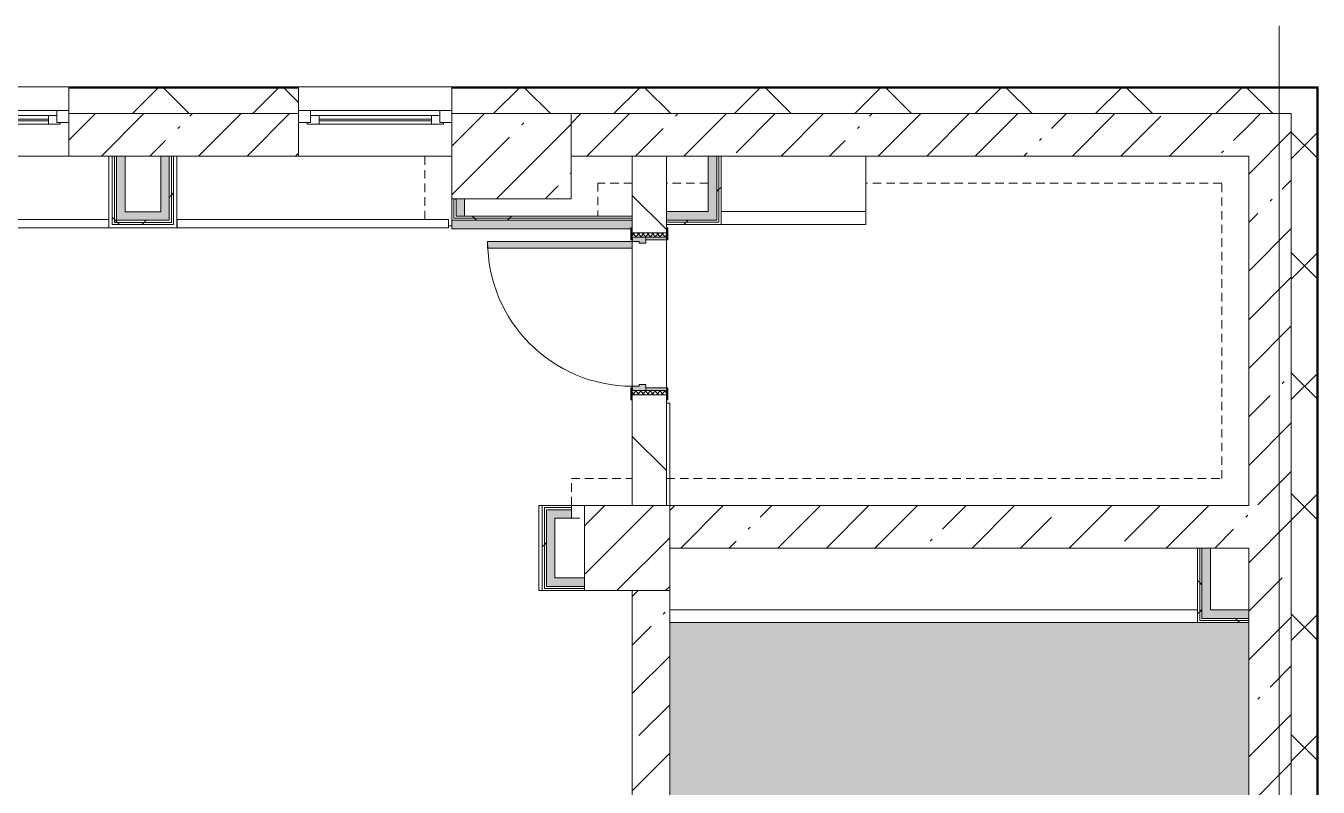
# Model space of a CAD drawing. Header units: millimetres. Extents: x 39815 to 261742, y -8553 to 29000.
# Drawn here: x 252380 to 259970, y 17447 to 21915 of the extents above; entities that cross this region are included whole.
import ezdxf

# ---------------------------------------------------------------- set-up
doc = ezdxf.new("R2010")
doc.units = ezdxf.units.MM
doc.linetypes.add('200_ШТРИХ__ш1_п0_6_', pattern=[80, 50, -30])
for name, color, linetype, lineweight in [('A-DETL-MBND', 7, '200_ШТРИХ__ш1_п0_6_', 9), ('A-GLAZ-2', 7, 'Continuous', 5), ('A-WALL-2', 7, 'Continuous', 9), ('A-WALL-4', 7, 'Continuous', 5), ('I-WALL-3', 7, 'Continuous', 5), ('S-COLS', 7, 'Continuous', 5), ('S-STRS-MBND', 7, 'Continuous', 5), ('Оси', 7, 'Continuous', 9)]:
    doc.layers.add(name, color=color, linetype=linetype, lineweight=lineweight)
for name, color, linetype, lineweight, true_color in [('A-DOOR-2', 7, 'Continuous', 5, 0xaaaaaa), ('A-DOOR-3', 7, 'Continuous', 5, 0xe2e2e2), ('A-DOOR-FRAM-2', 7, 'Continuous', 5, 0xe2e2e2), ('A-DOOR-FRAM-3', 7, 'Continuous', 5, 0xaaaaaa), ('A-FLOR-1', 7, 'Continuous', 5, 0xaaaaaa), ('I-WALL-1', 7, 'Continuous', 5, 0xe7e7e7), ('I-WALL-2', 7, 'Continuous', 9, 0xe7e7e7)]:
    doc.layers.add(name, color=color, linetype=linetype, lineweight=lineweight, true_color=true_color)
doc.layers.add('S-STRS-1', color=7, linetype='Continuous', lineweight=5, true_color=0xd7cdc4, transparency=1)
pattern_1 = [(45, (134731.94, 0), (-285.1231, 285.1231), []), (45, (135017.06, 0), (-285.1231, 285.1231), [504.031, -100.806, 16.764, -84.042])]
pattern_2 = [(45, (134731.94, 0), (-353.5534, 353.5534), []), (135, (134731.94, 0), (-353.5534, -353.5534), [])]
pattern_3 = [(45, (134731.94, 0), (-530.33, 530.33), []), (135, (134731.94, 0), (-530.33, -530.33), [])]

# ---------------------------------------------------------------- blocks, each defined once
blk = doc.blocks.new('120_Окно_СКБ_1Ст - 120_Окно_СКБ_1Ст 900х2500_h_ с форточкой-V170-Общий план 2 этажа с размещением фрагментов 2_8-2_11')
at = {"layer": 'A-GLAZ-2'}
for p, q in [((-450, -127), (-450, -57)), ((-450, -57), (-380, -57)), ((450, -57), (-450, -57)), ((-380, -57), (-380, -127)), ((380, -127), (380, -57)), ((380, -57), (450, -57)), ((450, -57), (450, -127)), ((-380, -127), (-450, -127)), ((-450, -127), (-400, -127)), ((-380, -127), (-400, -127)), ((-400, -127), (-400, -137)), ((-400, -137), (400, -137)), ((400, -137), (-400, -137)), ((380, -87), (-380, -87)), ((-380, -87), (-380, -127)), ((-330, -137), (-330, -87)), ((-330, -107), (330, -107)), ((330, -117), (-330, -117)), ((330, -137), (330, -87)), ((380, -127), (380, -87)), ((450, -127), (380, -127)), ((400, -127), (380, -127)), ((400, -127), (449.8, -127)), ((400, -137), (400, -127))]:
    blk.add_line(p, q, dxfattribs=at)
blk = doc.blocks.new('110_Дверь_СКБ_1Ст_Внутренняя1 - Д-8 950x2100h_охрана-V186-Общий план 2 этажа с размещением фрагментов 2_8-2_11')
at = {"layer": 'A-DOOR-2'}
h = blk.add_hatch(dxfattribs=at)
h.set_pattern_fill('FP_17', color=256, style=0, pattern_type=2)
h.set_pattern_definition([(135, (1826.41, 164.685), (-14.14214, -14.14214), []), (225, (1826.41, 164.685), (14.14214, -14.14214), [])])
h.paths.add_polyline_path([(462.5, -100), (487.5, -100), (487.5, 100), (462.5, 100)])
at = {"layer": 'A-DOOR-3'}
h = blk.add_hatch(color=256, dxfattribs=at)
h.paths.add_polyline_path([(-437.5, 100), (-437.5, 20), (-402.5, 20), (-402.5, 60), (-412.5, 60), (-412.5, 100)])
h.paths.add_polyline_path([(427.5, 60), (427.5, 20), (462.5, 20), (462.5, 100), (437.5, 100), (437.5, 60)])
at = {"layer": 'A-DOOR-FRAM-2'}
for points in [[(397.5, 100), (437.5, 100), (437.5, 950), (397.5, 949.2)], [(-492.5, 100), (-422.5, 100), (-422.5, 108), (-492.5, 108)], [(447.5, 100), (517.5, 100), (517.5, 108), (447.5, 108)], [(-437.5, -100), (-422.5, -100), (-422.5, 20), (-437.5, 20)], [(447.5, -100), (462.5, -100), (462.5, 20), (447.5, 20)], [(-492.5, -108), (-422.5, -108), (-422.5, -100), (-492.5, -100)], [(447.5, -108), (517.5, -108), (517.5, -100), (447.5, -100)]]:
    blk.add_hatch(color=256, dxfattribs=at).paths.add_polyline_path(points)
at = {"layer": 'A-DOOR-FRAM-3'}
h = blk.add_hatch(dxfattribs=at)
h.set_pattern_fill('FP_18', color=256, style=0, pattern_type=2)
h.set_pattern_definition([(45, (-296.384, 164.685), (-14.1421, 14.1421), []), (135, (-296.384, 164.685), (-14.1421, -14.1421), [])])
h.paths.add_polyline_path([(-462.5, -100), (-437.5, -100), (-437.5, 100), (-462.5, 100)])
at = {"layer": 'A-DOOR-2'}
for p, q in [((437.5, 950), (397.5, 950)), ((397.5, 950), (397.5, 100)), ((437.5, 100), (437.5, 950)), ((397.5, 100), (437.5, 100))]:
    blk.add_line(p, q, dxfattribs=at)
blk.add_arc((437.5, 100), 850, 90, 180, dxfattribs=at)
at = {"layer": 'A-DOOR-FRAM-3'}
for p, q in [((-422.5, 108), (-492.5, 108)), ((-492.5, 108), (-492.5, 100)), ((-492.5, 100), (-422.5, 100)), ((-437.5, 100), (-462.5, 100)), ((-462.5, 100), (-462.5, -100)), ((-412.5, 100), (-437.5, 100)), ((-437.5, 100), (-437.5, 20)), ((-437.5, -100), (-437.5, 100)), ((-422.5, 100), (-437.5, 100)), ((-437.5, 100), (-437.5, 99)), ((-437.5, 99), (-422.5, 99)), ((-422.5, 100), (-422.5, 108)), ((-422.5, 99), (-422.5, 100)), ((-412.5, 60), (-412.5, 100)), ((437.5, 100), (437.5, 60)), ((462.5, 100), (437.5, 100)), ((517.5, 108), (447.5, 108)), ((447.5, 108), (447.5, 100)), ((462.5, 100), (447.5, 100)), ((447.5, 100), (447.5, 99)), ((447.5, 100), (517.5, 100)), ((447.5, 99), (462.5, 99)), ((462.5, 20), (462.5, 100)), ((487.5, 100), (462.5, 100)), ((462.5, 100), (462.5, -100)), ((462.5, 99), (462.5, 100)), ((487.5, -100), (487.5, 100)), ((517.5, 100), (517.5, 108)), ((-437.5, 20), (-402.5, 20)), ((-422.5, 20), (-437.5, 20)), ((-437.5, 20), (-437.5, -100)), ((-422.5, -100), (-422.5, 20)), ((-402.5, 60), (-412.5, 60)), ((-402.5, 20), (-402.5, 60)), ((437.5, 60), (427.5, 60)), ((427.5, 60), (427.5, 20)), ((427.5, 20), (462.5, 20)), ((462.5, 20), (447.5, 20)), ((447.5, 20), (447.5, -100)), ((462.5, -100), (462.5, 20)), ((-422.5, -100), (-492.5, -100)), ((-492.5, -100), (-492.5, -108)), ((-492.5, -108), (-422.5, -108)), ((-462.5, -100), (-437.5, -100)), ((-437.5, -100), (-422.5, -100)), ((-422.5, -108), (-422.5, -100)), ((447.5, -100), (462.5, -100)), ((517.5, -100), (447.5, -100)), ((447.5, -100), (447.5, -108)), ((447.5, -108), (517.5, -108)), ((462.5, -100), (487.5, -100)), ((517.5, -108), (517.5, -100))]:
    blk.add_line(p, q, dxfattribs=at)
blk = doc.blocks.new('120_Окно_СКБ_1Ст - 120_Окно_СКБ_1Ст 900х2500_h_ с форточкой-22877787-Общий план 2 этажа с размещением фрагментов 2_8-2_11')
at = {"layer": 'A-GLAZ-2'}
for p, q in [((-450, -127), (-450, -57)), ((-450, -57), (-380, -57)), ((450, -57), (-450, -57)), ((-380, -57), (-380, -127)), ((380, -127), (380, -57)), ((380, -57), (450, -57)), ((450, -57), (450, -127)), ((-380, -127), (-450, -127)), ((-450, -127), (-400, -127)), ((-380, -127), (-400, -127)), ((-400, -127), (-400, -137)), ((-400, -137), (400, -137)), ((400, -137), (-400, -137)), ((380, -87), (-380, -87)), ((-380, -87), (-380, -127)), ((-330, -137), (-330, -87)), ((-330, -107), (330, -107)), ((330, -117), (-330, -117)), ((330, -137), (330, -87)), ((380, -127), (380, -87)), ((450, -127), (380, -127)), ((400, -127), (380, -127)), ((400, -127), (450, -127)), ((400, -137), (400, -127))]:
    blk.add_line(p, q, dxfattribs=at)
blk = doc.blocks.new('BSC_Колонна _Прямоугольная - 700х500-23282984-Общий план 2 этажа с размещением фрагментов 2_8-2_11')
at = {"layer": 'S-COLS'}
h = blk.add_hatch(dxfattribs=at)
h.set_pattern_fill('FP_141', color=256, style=0, pattern_type=2)
h.set_pattern_definition([(45, (-120500, -21150), (-285.1231, 285.1231), []), (45, (-120214.88, -21150), (-285.1231, 285.1231), [504.031, -100.806, 16.764, -84.042])])
h.paths.add_polyline_path([(-139.2, -250), (350, -250), (350, 250), (-350, 250), (-350, -250)])
for p, q in [((350, 250), (-350, 250)), ((-350, 250), (-350, -250)), ((350, -250), (350, 250)), ((-350, -250), (350, -250))]:
    blk.add_line(p, q, dxfattribs=at)
blk = doc.blocks.new('BSC_Колонна _Прямоугольная - 500х500-V232-Общий план 2 этажа с размещением фрагментов 2_8-2_11')
at = {"layer": 'S-COLS'}
h = blk.add_hatch(dxfattribs=at)
h.set_pattern_fill('FP_171', color=256, style=0, pattern_type=2)
h.set_pattern_definition([(45, (-121180, -18850), (-285.1231, 285.1231), []), (45, (-120894.88, -18850), (-285.1231, 285.1231), [504.031, -100.806, 16.764, -84.042])])
h.paths.add_polyline_path([(-250, -250), (250, -250), (250, 250), (-250, 250), (-250, 217.8)])
for p, q in [((250, 250), (-250, 250)), ((-250, 250), (-250, -250)), ((250, -250), (250, 250)), ((-250, -250), (250, -250))]:
    blk.add_line(p, q, dxfattribs=at)
blk = doc.blocks.new('Зашивка приборов отопления30 - Зашивка приборов отопления-33323465-Общий план 2 этажа с размещением фрагментов 2_8-2_11')
at = {"layer": 'A-WALL-4'}
for p, q in [((121290.8, 18669.6), (124390.8, 18669.6)), ((124390.8, 18669.6), (121290.8, 18669.6)), ((121290.8, 18594.6), (124390.8, 18594.6))]:
    blk.add_line(p, q, dxfattribs=at)
blk = doc.blocks.new('Зашивка приборов отопления44 - Зашивка приборов отопления-33398827-Общий план 2 этажа с размещением фрагментов 2_8-2_11')
at = {"layer": 'A-WALL-4'}
for p, q in [((122140.8, 18669.6), (122140.8, 18994.6)), ((121290.8, 18669.6), (122140.8, 18669.6)), ((122141.3, 18669.6), (121290.8, 18669.6)), ((122141.3, 18594.6), (122141.3, 18669.6)), ((121290.8, 18594.6), (122141.3, 18594.6))]:
    blk.add_line(p, q, dxfattribs=at)

msp = doc.modelspace()

# ---------------------------------------------------------------- hatches: boundary and pattern name
at = {"layer": 'A-WALL-4'}
h = msp.add_hatch(dxfattribs=at)
h.set_pattern_fill('FP_61', color=256, style=0, pattern_type=2)
h.set_pattern_definition(pattern_2)
h.paths.add_polyline_path([(259961.9, 21400), (259961.9, 21550), (254882.2, 21550), (254882.2, 21400), (259811.9, 21400)])
h.paths.add_polyline_path([(253982.2, 21400), (253982.2, 21550), (252632.4, 21550), (252632.4, 21400), (252875.9, 21400)])
h.paths.add_polyline_path([(242482.4, 21400), (243782.4, 21400), (243782.4, 21550), (242482.4, 21550)])
h.paths.add_polyline_path([(245081.9, 21400), (245981.9, 21400), (245981.9, 21550), (244682.4, 21550), (244682.4, 21400)])
h.paths.add_polyline_path([(248032.4, 21400), (248032.4, 21550), (246881.9, 21550), (246881.9, 21400)])
h.paths.add_polyline_path([(241582.4, 21400), (241582.4, 21550), (240282.2, 21550), (240282.2, 21400), (240781.9, 21400)])
h.paths.add_polyline_path([(250832.4, 21400), (251732.4, 21400), (251732.4, 21550), (250332.4, 21550), (250332.4, 21400), (250659, 21400)])
h.paths.add_polyline_path([(237982.2, 21400), (237982.2, 21550), (236781.9, 21550), (236781.9, 21400), (237358, 21400)])
h.paths.add_polyline_path([(227936.4, 21400), (228041.9, 21400), (228041.9, 21550), (227791.9, 21550), (227791.9, 21400)])
h.paths.add_polyline_path([(232924.3, 21400), (235881.9, 21400), (235881.9, 21550), (231341.9, 21550), (231341.9, 21400), (231815.8, 21400)])
h = msp.add_hatch(dxfattribs=at)
h.set_pattern_fill('FP_61', color=256, style=0, pattern_type=2)
h.set_pattern_definition(pattern_2)
h.paths.add_polyline_path([(259811.9, -250), (259961.9, -250), (259961.9, 7700), (259811.9, 7700), (259811.9, -100)])
h.paths.add_polyline_path([(259811.9, 10000), (259961.9, 10000), (259961.9, 11920), (259811.9, 11920), (259811.9, 10380)])
h.paths.add_polyline_path([(259961.9, 13120), (259961.9, 21400), (259811.9, 21400), (259811.9, 13120)])
at = {"layer": 'I-WALL-1'}
for points in [[(256437.9, 20775), (256437.9, 21150), (256387.9, 21150), (256387.9, 20775)], [(256141.9, 20775), (256387.9, 20775), (256387.9, 20825), (256141.9, 20825)], [(255933.9, 20724), (255933.9, 20730), (255941.9, 20730), (255941.9, 20774), (254881.9, 20774), (254881.9, 20724), (255092.7, 20724)], [(255487.6, 18625), (255487.6, 19025), (255437.6, 19025), (255437.6, 18625)], [(259336.9, 18487.5), (259336.9, 18850), (259286.9, 18850), (259286.9, 18487.5)], [(255487.6, 18625), (255661.9, 18625), (255661.9, 18675), (255487.6, 18675)], [(259561.9, 18437.5), (259561.9, 18487.5), (259286.9, 18487.5), (259286.9, 18437.5), (259526.4, 18437.5)]]:
    msp.add_hatch(color=256, dxfattribs=at).paths.add_polyline_path(points)
at = {"layer": 'I-WALL-2'}
for points in [[(252962.4, 20774), (252962.4, 21150), (252912.4, 21150), (252912.4, 20774)], [(253222.4, 20824), (253222.4, 21150), (253172.4, 21150), (253172.4, 20824)], [(254956.9, 20799), (254956.9, 20900), (254906.9, 20900), (254906.9, 20799)], [(252962.4, 20774), (253222.4, 20774), (253222.4, 20824), (252962.4, 20824)], [(255583.9, 19025), (255583.9, 19075), (255437.6, 19075), (255437.6, 19025), (255487.6, 19025)]]:
    msp.add_hatch(color=256, dxfattribs=at).paths.add_polyline_path(points)
at = {"layer": 'I-WALL-3'}
h = msp.add_hatch(dxfattribs=at)
h.set_pattern_fill('FP_69', color=256, style=0, pattern_type=2)
h.set_pattern_definition(pattern_1)
h.paths.add_polyline_path([(252912.4, 21150), (253982.2, 21150), (253982.2, 21400), (252632.4, 21400), (252632.4, 21150), (252899.9, 21150)])
h.paths.add_polyline_path([(248032.4, 21150), (248032.4, 21400), (246881.9, 21400), (246881.9, 21150)])
h.paths.add_polyline_path([(250832.4, 21150), (251732.4, 21150), (251732.4, 21400), (250832.4, 21400), (250832.4, 21239.3)])
h.paths.add_polyline_path([(255581.9, 21150), (255941.9, 21150), (255941.9, 21400), (255581.9, 21400), (255581.9, 21229.2)])
h.paths.add_polyline_path([(236803.7, 21150), (237982.2, 21150), (237982.2, 21400), (236781.9, 21400), (236781.9, 21150)])
h.paths.add_polyline_path([(235869.4, 21150), (235881.9, 21150), (235881.9, 21400), (235531.9, 21400), (235531.9, 21150), (235856.9, 21150)])
h.paths.add_polyline_path([(240781.9, 21150), (241582.4, 21150), (241582.4, 21400), (240781.9, 21400), (240781.9, 21229.2)])
h.paths.add_polyline_path([(244682.4, 21150), (245081.9, 21150), (245081.9, 21400), (244682.4, 21400), (244682.4, 21229.2)])
h.paths.add_polyline_path([(242894.4, 21150), (243782.4, 21150), (243782.4, 21400), (242482.4, 21400), (242482.4, 21150), (242881.9, 21150)])
h.paths.add_polyline_path([(245981.9, 21150), (245981.9, 21400), (245781.9, 21400), (245781.9, 21150)])
h = msp.add_hatch(dxfattribs=at)
h.set_pattern_fill('FP_69', color=256, style=0, pattern_type=2)
h.set_pattern_definition(pattern_1)
h.paths.add_polyline_path([(259561.9, 21150), (259561.9, 21400), (255941.9, 21400), (255941.9, 21150), (259526.4, 21150)])
h = msp.add_hatch(dxfattribs=at)
h.set_pattern_fill('FP_69', color=256, style=0, pattern_type=2)
h.set_pattern_definition(pattern_1)
h.paths.add_polyline_path([(259561.9, 10600), (259811.9, 10600), (259811.9, 11920), (259561.9, 11920), (259561.9, 11503)])
h.paths.add_polyline_path([(259561.9, 13120), (259811.9, 13120), (259811.9, 21400), (259561.9, 21400), (259561.9, 13664.4)])
h = msp.add_hatch(dxfattribs=at)
h.set_pattern_fill('FP_176', color=256, style=0, pattern_type=2)
h.set_pattern_definition(pattern_3)
h.paths.add_polyline_path([(252899.9, 20749), (252899.9, 21150), (252887.4, 21150), (252887.4, 20749)])
h = msp.add_hatch(dxfattribs=at)
h.set_pattern_fill('FP_176', color=256, style=0, pattern_type=2)
h.set_pattern_definition(pattern_3)
h.paths.add_polyline_path([(252912.4, 20761.5), (252912.4, 21150), (252899.9, 21150), (252899.9, 20761.5)])
h = msp.add_hatch(dxfattribs=at)
h.set_pattern_fill('FP_176', color=256, style=0, pattern_type=2)
h.set_pattern_definition(pattern_3)
h.paths.add_polyline_path([(253234.9, 20774), (253234.9, 21150), (253222.4, 21150), (253222.4, 20774)])
h = msp.add_hatch(dxfattribs=at)
h.set_pattern_fill('FP_176', color=256, style=0, pattern_type=2)
h.set_pattern_definition(pattern_3)
h.paths.add_polyline_path([(253247.4, 20761.5), (253247.4, 21150), (253234.9, 21150), (253234.9, 20761.5)])
h = msp.add_hatch(dxfattribs=at)
h.set_pattern_fill('FP_72', color=256, style=0, pattern_type=2)
h.set_pattern_definition([(135, (134731.94, 0), (-353.5534, -353.5534), [])])
h.paths.add_polyline_path([(255941.9, 19100), (256141.9, 19100), (256141.9, 19750), (255941.9, 19750), (255941.9, 19720)])
h.paths.add_polyline_path([(256141.9, 20700), (256141.9, 21150), (255941.9, 21150), (255941.9, 20700)])
h = msp.add_hatch(dxfattribs=at)
h.set_pattern_fill('FP_176', color=256, style=0, pattern_type=2)
h.set_pattern_definition(pattern_3)
h.paths.add_polyline_path([(256450.4, 20762.5), (256450.4, 21150), (256437.9, 21150), (256437.9, 20762.5)])
h = msp.add_hatch(dxfattribs=at)
h.set_pattern_fill('FP_176', color=256, style=0, pattern_type=2)
h.set_pattern_definition(pattern_3)
h.paths.add_polyline_path([(256462.9, 20750), (256462.9, 21150), (256450.4, 21150), (256450.4, 20750)])
h = msp.add_hatch(dxfattribs=at)
h.set_pattern_fill('FP_176', color=256, style=0, pattern_type=2)
h.set_pattern_definition(pattern_3)
h.paths.add_polyline_path([(254906.9, 20799), (254906.9, 20900), (254894.4, 20900), (254894.4, 20799)])
h = msp.add_hatch(dxfattribs=at)
h.set_pattern_fill('FP_176', color=256, style=0, pattern_type=2)
h.set_pattern_definition(pattern_3)
h.paths.add_polyline_path([(255941.9, 20786.5), (255941.9, 20799), (254894.4, 20799), (254894.4, 20786.5), (255092.7, 20786.5)])
h = msp.add_hatch(dxfattribs=at)
h.set_pattern_fill('FP_176', color=256, style=0, pattern_type=2)
h.set_pattern_definition(pattern_3)
h.paths.add_polyline_path([(253247.4, 20749), (253247.4, 20761.5), (252899.9, 20761.5), (252899.9, 20749), (252962.4, 20749)])
h = msp.add_hatch(dxfattribs=at)
h.set_pattern_fill('FP_176', color=256, style=0, pattern_type=2)
h.set_pattern_definition(pattern_3)
h.paths.add_polyline_path([(252912.4, 20761.5), (253234.9, 20761.5), (253234.9, 20774), (252912.4, 20774)])
h = msp.add_hatch(dxfattribs=at)
h.set_pattern_fill('FP_176', color=256, style=0, pattern_type=2)
h.set_pattern_definition(pattern_3)
h.paths.add_polyline_path([(255941.9, 20774), (255941.9, 20786.5), (254881.9, 20786.5), (254881.9, 20774), (255092.7, 20774)])
h = msp.add_hatch(dxfattribs=at)
h.set_pattern_fill('FP_176', color=256, style=0, pattern_type=2)
h.set_pattern_definition(pattern_3)
h.paths.add_polyline_path([(256141.9, 20762.5), (256437.9, 20762.5), (256437.9, 20775), (256141.9, 20775)])
h = msp.add_hatch(dxfattribs=at)
h.set_pattern_fill('FP_176', color=256, style=0, pattern_type=2)
h.set_pattern_definition(pattern_3)
h.paths.add_polyline_path([(256201.1, 20750), (256450.4, 20750), (256450.4, 20762.5), (256141.9, 20762.5), (256141.9, 20750)])
h = msp.add_hatch(dxfattribs=at)
h.set_pattern_fill('FP_176', color=256, style=0, pattern_type=2)
h.set_pattern_definition(pattern_3)
h.paths.add_polyline_path([(255425.1, 18600), (255425.1, 19087.5), (255412.6, 19087.5), (255412.6, 18600)])
h = msp.add_hatch(dxfattribs=at)
h.set_pattern_fill('FP_176', color=256, style=0, pattern_type=2)
h.set_pattern_definition(pattern_3)
h.paths.add_polyline_path([(255437.6, 18612.5), (255437.6, 19075), (255425.1, 19075), (255425.1, 18612.5)])
h = msp.add_hatch(dxfattribs=at)
h.set_pattern_fill('FP_69', color=256, style=0, pattern_type=2)
h.set_pattern_definition(pattern_1)
h.paths.add_polyline_path([(259261.9, 18850), (259561.9, 18850), (259561.9, 19100), (256161.9, 19100), (256161.9, 18850), (258418, 18850)])
h = msp.add_hatch(dxfattribs=at)
h.set_pattern_fill('FP_176', color=256, style=0, pattern_type=2)
h.set_pattern_definition(pattern_3)
h.paths.add_polyline_path([(259274.4, 18425), (259274.4, 18850), (259261.9, 18850), (259261.9, 18425)])
h = msp.add_hatch(dxfattribs=at)
h.set_pattern_fill('FP_176', color=256, style=0, pattern_type=2)
h.set_pattern_definition(pattern_3)
h.paths.add_polyline_path([(259286.9, 18437.5), (259286.9, 18850), (259274.4, 18850), (259274.4, 18437.5)])
h = msp.add_hatch(dxfattribs=at)
h.set_pattern_fill('FP_69', color=256, style=0, pattern_type=2)
h.set_pattern_definition(pattern_1)
h.paths.add_polyline_path([(256081.9, 10600), (256161.9, 10600), (256161.9, 10825), (255941.9, 10825), (255941.9, 10600)])
h.paths.add_polyline_path([(255941.9, 12225), (256161.9, 12225), (256161.9, 13400), (255941.9, 13400), (255941.9, 12280)])
h.paths.add_polyline_path([(256161.9, 13900), (256161.9, 18600), (255941.9, 18600), (255941.9, 13900), (255955.1, 13900)])
h = msp.add_hatch(dxfattribs=at)
h.set_pattern_fill('FP_176', color=256, style=0, pattern_type=2)
h.set_pattern_definition(pattern_3)
h.paths.add_polyline_path([(259561.9, 18412.5), (259561.9, 18425), (259261.9, 18425), (259261.9, 18412.5), (259526.4, 18412.5)])
h = msp.add_hatch(dxfattribs=at)
h.set_pattern_fill('FP_176', color=256, style=0, pattern_type=2)
h.set_pattern_definition(pattern_3)
h.paths.add_polyline_path([(259561.9, 18425), (259561.9, 18437.5), (259274.4, 18437.5), (259274.4, 18425), (259526.4, 18425)])
at = {"layer": 'S-STRS-1'}
msp.add_hatch(color=256, dxfattribs=at).paths.add_polyline_path([(257309.6, 17350), (259561.9, 17350), (259560.9, 18412.5), (256161.9, 18412.5), (256161.9, 17350)])

# ---------------------------------------------------------------- linework, layer by layer
at = {"layer": 'A-DETL-MBND'}
for p, q in [((254723.9, 20779), (254723.9, 21150)), ((255941.9, 20992), (255739.9, 20992)), ((255739.9, 20992), (255739.9, 20799)), ((256387.9, 20992), (256141.9, 20992)), ((259403.9, 20992), (257312.9, 20992)), ((259403.9, 19258), (259403.9, 20992)), ((254862.2, 20742), (254881.9, 20742)), ((255583.9, 19100), (255583.9, 19258)), ((255583.9, 19258), (255941.9, 19258)), ((256141.9, 19258), (259403.9, 19258)), ((255583.9, 19025), (255661.9, 19025))]:
    msp.add_line(p, q, dxfattribs=at)
at = {"layer": 'A-FLOR-1'}
for p, q in [((252867.4, 20779), (252867.4, 21150)), ((253267.4, 21150), (253267.4, 20730)), ((253267.4, 20730), (252867.4, 20730)), ((255941.9, 19800), (255941.9, 20610)), ((255941.9, 20610), (255941.9, 19800)), ((256141.9, 19700), (256161.9, 19700)), ((256161.9, 19700), (256161.9, 19100)), ((255392.6, 18600), (255392.6, 19100)), ((255392.6, 19100), (255412.6, 19100)), ((255583.9, 19100), (255661.9, 19100)), ((255412.6, 18600), (255392.6, 18600))]:
    msp.add_line(p, q, dxfattribs=at)
at = {"layer": 'A-WALL-2'}
for p, q in [((253982.2, 21553), (252632.4, 21553)), ((253982.2, 21550), (252632.4, 21550)), ((259964.9, 21553), (254882.2, 21553)), ((259961.9, 21550), (254882.2, 21550)), ((259961.9, 13120), (259961.9, 21550)), ((259964.9, 13120), (259964.9, 21553)), ((253982.2, 21400), (252632.4, 21400)), ((255941.9, 21400), (255581.9, 21400)), ((259811.9, 21400), (259811.9, 13120)), ((252962.4, 21150), (252887.4, 21150)), ((252899.9, 20761.5), (252899.9, 21150)), ((252912.4, 20774), (252912.4, 21150)), ((253247.4, 21150), (253172.4, 21150)), ((253222.4, 21150), (253222.4, 20774)), ((253234.9, 21150), (253234.9, 20761.5)), ((256141.9, 21150), (255941.9, 21150)), ((256462.9, 21150), (256387.9, 21150)), ((256437.9, 20775), (256437.9, 21150)), ((256450.4, 20762.5), (256450.4, 21150)), ((254894.4, 20786.5), (254894.4, 20900)), ((254906.9, 20799), (254906.9, 20900)), ((254906.9, 20799), (254956.9, 20799)), ((253234.9, 20761.5), (252899.9, 20761.5)), ((253222.4, 20774), (252912.4, 20774)), ((255941.9, 20774), (254881.9, 20774)), ((255941.9, 20786.5), (254894.4, 20786.5)), ((256141.9, 20775), (256437.9, 20775)), ((256141.9, 20762.5), (256450.4, 20762.5)), ((255425.1, 19087.5), (255425.1, 18612.5)), ((255425.1, 19087.5), (255583.9, 19087.5)), ((255437.6, 19075), (255437.6, 18625)), ((255437.6, 19075), (255583.9, 19075)), ((259336.9, 18850), (259261.9, 18850)), ((259274.4, 18850), (259274.4, 18425)), ((259286.9, 18850), (259286.9, 18437.5)), ((255425.1, 18612.5), (255661.9, 18612.5)), ((255437.6, 18625), (255661.9, 18625)), ((259561.9, 18412.5), (259561.9, 18487.5)), ((259274.4, 18425), (259561.9, 18425)), ((259286.9, 18437.5), (259561.9, 18437.5))]:
    msp.add_line(p, q, dxfattribs=at)
at = {"layer": 'A-WALL-4'}
for p, q in [((254882.2, 21558), (244682.4, 21558)), ((252632.4, 21558), (252632.4, 21400)), ((253982.2, 21400), (253982.2, 21558)), ((259969.9, 21558), (254882.2, 21558)), ((254882.2, 21558), (254882.2, 21400)), ((259969.9, -258), (259969.9, 21558)), ((255941.9, 21400), (259811.9, 21400))]:
    msp.add_line(p, q, dxfattribs=at)
at = {"layer": 'I-WALL-3'}
for p, q in [((252632.4, 21400), (252632.4, 21150)), ((253982.2, 21150), (253982.2, 21400)), ((252887.4, 21150), (250832.4, 21150)), ((252887.4, 21150), (252887.4, 20749)), ((252962.4, 21150), (253172.4, 21150)), ((252962.4, 20824), (252962.4, 21150)), ((253172.4, 21150), (253172.4, 20824)), ((254881.9, 21150), (253247.4, 21150)), ((253247.4, 20749), (253247.4, 21150)), ((255581.9, 21150), (255941.9, 21150)), ((255941.9, 21150), (255941.9, 20730)), ((256141.9, 21150), (256387.9, 21150)), ((256141.9, 20730), (256141.9, 21150)), ((256387.9, 21150), (256387.9, 20825)), ((256462.9, 21150), (259561.9, 21150)), ((256462.9, 20750), (256462.9, 21150)), ((259561.9, 21150), (259561.9, 19100)), ((254881.9, 20900), (254881.9, 20724)), ((254956.9, 20799), (254956.9, 20900)), ((253172.4, 20824), (252962.4, 20824)), ((255941.9, 20799), (254956.9, 20799)), ((255941.9, 20730), (255941.9, 20799)), ((256387.9, 20825), (256141.9, 20825)), ((250832.4, 20779), (252867.4, 20779)), ((252867.4, 20729), (250832.4, 20729)), ((252867.4, 20729), (252867.4, 20779)), ((252887.4, 20749), (253247.4, 20749)), ((253268.4, 20779), (254862.2, 20779)), ((253268.4, 20779), (253268.4, 20729)), ((254862.2, 20729), (253268.4, 20729)), ((254862.2, 20729), (254862.2, 20779)), ((254881.9, 20724), (255933.9, 20724)), ((256141.9, 20750), (256462.9, 20750)), ((256141.9, 20660), (256141.9, 19790)), ((255941.9, 19800), (255941.9, 20610)), ((255941.9, 19720), (255941.9, 19100)), ((256141.9, 19100), (256141.9, 19720)), ((255412.6, 19100), (255412.6, 18600)), ((255583.9, 19100), (255412.6, 19100)), ((255583.9, 19025), (255583.9, 19100)), ((259561.9, 19100), (256161.9, 19100)), ((255487.6, 18675), (255487.6, 19025)), ((255487.6, 19025), (255583.9, 19025)), ((256161.9, 18850), (259261.9, 18850)), ((259261.9, 18850), (259261.9, 18412.5)), ((259336.9, 18850), (259561.9, 18850)), ((259336.9, 18487.5), (259336.9, 18850)), ((259561.9, 18850), (259561.9, 18487.5)), ((255661.9, 18675), (255487.6, 18675)), ((255412.6, 18600), (255661.9, 18600)), ((255941.9, 18600), (255941.9, 13900)), ((256161.9, 13900), (256161.9, 18600)), ((259561.9, 18487.5), (259336.9, 18487.5)), ((259261.9, 18412.5), (259561.9, 18412.5)), ((259561.9, 18412.5), (259561.9, 10600))]:
    msp.add_line(p, q, dxfattribs=at)
at = {"layer": 'S-STRS-MBND'}
for p, q in [((256161.9, 18850), (256161.9, 17350)), ((259561.9, 18850), (256161.9, 18850)), ((259561.9, 17350), (259561.9, 18850))]:
    msp.add_line(p, q, dxfattribs=at)
at = {"layer": 'Оси'}
msp.add_line((259741.9, 10029.8), (259741.9, 21915.1), dxfattribs=at)

# ---------------------------------------------------------------- block references
at = {"layer": 'A-DOOR-2', "rotation": 89.99999999999991}
msp.add_blockref('110_Дверь_СКБ_1Ст_Внутренняя1 - Д-8 950x2100h_охрана-V186-Общий план 2 этажа с размещением фрагментов 2_8-2_11', (256041.9, 20212.5), dxfattribs=at)
at = {"layer": 'A-GLAZ-2'}
for name, p in [('120_Окно_СКБ_1Ст - 120_Окно_СКБ_1Ст 900х2500_h_ с форточкой-22877787-Общий план 2 этажа с размещением фрагментов 2_8-2_11', (252182.4, 21475)), ('120_Окно_СКБ_1Ст - 120_Окно_СКБ_1Ст 900х2500_h_ с форточкой-V170-Общий план 2 этажа с размещением фрагментов 2_8-2_11', (254432.2, 21475))]:
    msp.add_blockref(name, p, dxfattribs=at)
at = {"layer": 'A-WALL-4'}
for name, p in [('Зашивка приборов отопления44 - Зашивка приборов отопления-33398827-Общий план 2 этажа с размещением фрагментов 2_8-2_11', (135172.1, 2155.4)), ('Зашивка приборов отопления30 - Зашивка приборов отопления-33323465-Общий план 2 этажа с размещением фрагментов 2_8-2_11', (134871.1, -182.1))]:
    msp.add_blockref(name, p, dxfattribs=at)
at = {"layer": 'S-COLS'}
for name, p in [('BSC_Колонна _Прямоугольная - 700х500-23282984-Общий план 2 этажа с размещением фрагментов 2_8-2_11', (255231.9, 21150)), ('BSC_Колонна _Прямоугольная - 500х500-V232-Общий план 2 этажа с размещением фрагментов 2_8-2_11', (255911.9, 18850))]:
    msp.add_blockref(name, p, dxfattribs=at)

doc.saveas('drawing.dxf')
